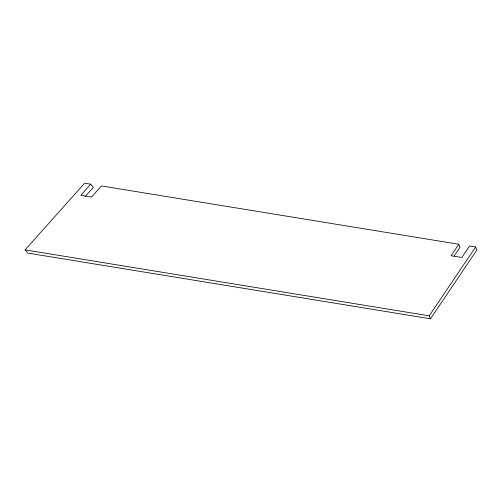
<?xml version="1.0" encoding="UTF-8"?>
<svg xmlns="http://www.w3.org/2000/svg" width="502" height="502" viewBox="0 0 502 502"><rect width="100%" height="100%" fill="white"/><g stroke="black" fill="none" stroke-linecap="round" stroke-linejoin="round"><path stroke-width="0.75" d="M90.736 184.19L80.816 195.303L91.546 197.054L101.473 185.941L458.828 244.261L451.091 255.738L461.821 257.488L469.558 246.011L475.632 247.003L476.9 249.958L430.484 318.801L27.748 253.071L25.1 249.877L84.662 183.199L90.736 184.19L93.366 187.359L85.014 196.721M454.078 256.139L460.089 247.216L458.828 244.261M430.484 318.801L429.216 315.833L475.632 247.003M25.1 249.877L429.216 315.833"/></g></svg>
